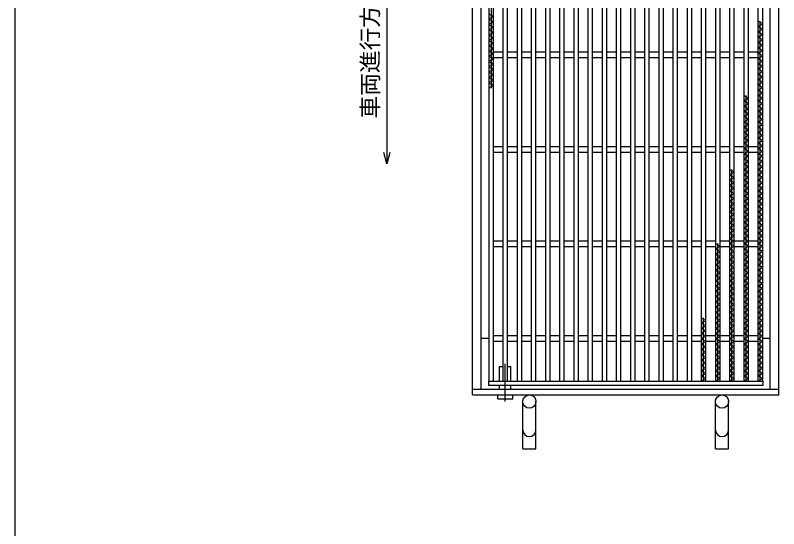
# Model space of a CAD drawing. Units: millimetres, scale not verified. Extents: x -1456 to 1389, y -1026 to 839.
# Drawn here: x -1379 to -571, y -383 to 160 of the extents above; entities that cross this region are included whole.
import ezdxf
from ezdxf.enums import TextEntityAlignment as Align

# ---------------------------------------------------------------- set-up
doc = ezdxf.new("R2010")
doc.units = ezdxf.units.MM
doc.header["$LTSCALE"] = 8
doc.linetypes.add('LONG_DASHED_DOTTED', pattern=[15.25, 12, -1.5, 0.25, -1.5])
for name, color, linetype, lineweight in [('0_2', 150, 'Continuous', 25), ('16', 3, 'Continuous', 25), ('19', 6, 'Continuous', 25), ('22', 4, 'Continuous', 25)]:
    doc.layers.add(name, color=color, linetype=linetype, lineweight=lineweight)
doc.styles.add('ベクトル', font='')
doc.styles.get('ベクトル').set_extended_font_data('ベクトル')

msp = doc.modelspace()

# ---------------------------------------------------------------- linework, layer by layer
at = {"layer": '0_2'}
msp.add_line((-1379.2, -921.2), (-1379.2, 838.8), dxfattribs=at)
at = {"layer": '16'}
for p, q in [((-878, 464), (-878, -227)), ((-875.5, 464), (-875.5, 83.2)), ((-873, -227), (-873, 464)), ((-863, 464), (-863, -227)), ((-858, -227), (-858, 464)), ((-848, 464), (-848, -227)), ((-843, -227), (-843, 464)), ((-833, 464), (-833, -227)), ((-828, -227), (-828, 464)), ((-818, 464), (-818, -227)), ((-813, -227), (-813, 464)), ((-803, 464), (-803, -227)), ((-798, -227), (-798, 464)), ((-788, 464), (-788, -227)), ((-783, -227), (-783, 464)), ((-773, 464), (-773, -227)), ((-768, -227), (-768, 464)), ((-758, 464), (-758, -227)), ((-753, -227), (-753, 464)), ((-743, 464), (-743, -227)), ((-738, -227), (-738, 464)), ((-728, 464), (-728, -227)), ((-723, -227), (-723, 464)), ((-713, 464), (-713, -227)), ((-708, -227), (-708, 464)), ((-698, 464), (-698, -227)), ((-693, -227), (-693, 464)), ((-683, 464), (-683, -227)), ((-678, -227), (-678, 464)), ((-668, 464), (-668, -227)), ((-663, -227), (-663, 464)), ((-653, 464), (-653, -227)), ((-648, -227), (-648, 464)), ((-638, 464), (-638, -227)), ((-633, -227), (-633, 464)), ((-623, 464), (-623, -227)), ((-618, -227), (-618, 464)), ((-608, 464), (-608, -227)), ((-603, -227), (-603, 464)), ((-593, 464), (-593, -227)), ((-588, -227), (-588, 464)), ((-878, 161.6), (-873, 158.8)), ((-873, 158.8), (-878, 156)), ((-878, 156), (-873, 153.2)), ((-588, 151), (-593, 153.8)), ((-590.5, -227), (-590.5, 153.8)), ((-873, 153.2), (-878, 150.4)), ((-878, 150.4), (-873, 147.6)), ((-873, 147.6), (-878, 144.8)), ((-593, 148.2), (-588, 151)), ((-588, 145.4), (-593, 148.2)), ((-878, 144.8), (-873, 142)), ((-873, 142), (-878, 139.2)), ((-878, 139.2), (-873, 136.4)), ((-593, 142.6), (-588, 145.4)), ((-588, 139.8), (-593, 142.6)), ((-593, 137), (-588, 139.8)), ((-873, 136.4), (-878, 133.6)), ((-878, 133.6), (-873, 130.8)), ((-873, 130.8), (-878, 128)), ((-588, 134.2), (-593, 137)), ((-593, 131.4), (-588, 134.2)), ((-588, 128.6), (-593, 131.4)), ((-878, 128), (-873, 125.2)), ((-873, 125.2), (-878, 122.4)), ((-878, 122.4), (-873, 119.6)), ((-873, 121.5), (-863, 121.5)), ((-858, 121.5), (-848, 121.5)), ((-843, 121.5), (-833, 121.5)), ((-828, 121.5), (-818, 121.5)), ((-813, 121.5), (-803, 121.5)), ((-798, 121.5), (-788, 121.5)), ((-783, 121.5), (-773, 121.5)), ((-768, 121.5), (-758, 121.5)), ((-753, 121.5), (-743, 121.5)), ((-738, 121.5), (-728, 121.5)), ((-723, 121.5), (-713, 121.5)), ((-708, 121.5), (-698, 121.5)), ((-693, 121.5), (-683, 121.5)), ((-678, 121.5), (-668, 121.5)), ((-663, 121.5), (-653, 121.5)), ((-648, 121.5), (-638, 121.5)), ((-633, 121.5), (-623, 121.5)), ((-618, 121.5), (-608, 121.5)), ((-603, 121.5), (-593, 121.5)), ((-593, 125.8), (-588, 128.6)), ((-588, 123), (-593, 125.8)), ((-593, 120.2), (-588, 123)), ((-873, 119.6), (-878, 116.8)), ((-878, 116.8), (-873, 114)), ((-873, 114), (-878, 111.2)), ((-873, 115.5), (-863, 115.5)), ((-858, 115.5), (-848, 115.5)), ((-843, 115.5), (-833, 115.5)), ((-828, 115.5), (-818, 115.5)), ((-813, 115.5), (-803, 115.5)), ((-798, 115.5), (-788, 115.5)), ((-783, 115.5), (-773, 115.5)), ((-768, 115.5), (-758, 115.5)), ((-753, 115.5), (-743, 115.5)), ((-738, 115.5), (-728, 115.5)), ((-723, 115.5), (-713, 115.5)), ((-708, 115.5), (-698, 115.5)), ((-693, 115.5), (-683, 115.5)), ((-678, 115.5), (-668, 115.5)), ((-663, 115.5), (-653, 115.5)), ((-648, 115.5), (-638, 115.5)), ((-633, 115.5), (-623, 115.5)), ((-618, 115.5), (-608, 115.5)), ((-603, 115.5), (-593, 115.5)), ((-588, 117.4), (-593, 120.2)), ((-593, 114.6), (-588, 117.4)), ((-588, 111.8), (-593, 114.6)), ((-878, 111.2), (-873, 108.4)), ((-873, 108.4), (-878, 105.6)), ((-878, 105.6), (-873, 102.8)), ((-593, 109), (-588, 111.8)), ((-588, 106.2), (-593, 109)), ((-593, 103.4), (-588, 106.2)), ((-873, 102.8), (-878, 100)), ((-878, 100), (-873, 97.2)), ((-873, 97.2), (-878, 94.4)), ((-588, 100.6), (-593, 103.4)), ((-593, 97.8), (-588, 100.6)), ((-588, 95), (-593, 97.8)), ((-878, 94.4), (-873, 91.6)), ((-873, 91.6), (-878, 88.8)), ((-593, 92.2), (-588, 95)), ((-588, 89.4), (-593, 92.2)), ((-593, 86.6), (-588, 89.4)), ((-878, 88.8), (-873, 86)), ((-873, 86), (-878, 83.2)), ((-588, 83.8), (-593, 86.6)), ((-593, 81), (-588, 83.8)), ((-588, 78.2), (-593, 81)), ((-603, 72.6), (-608, 75.4)), ((-605.5, -227), (-605.5, 75.4)), ((-593, 75.4), (-588, 78.2)), ((-588, 72.6), (-593, 75.4)), ((-608, 69.8), (-603, 72.6)), ((-603, 67), (-608, 69.8)), ((-608, 64.2), (-603, 67)), ((-593, 69.8), (-588, 72.6)), ((-588, 67), (-593, 69.8)), ((-593, 64.2), (-588, 67)), ((-603, 61.4), (-608, 64.2)), ((-608, 58.6), (-603, 61.4)), ((-603, 55.8), (-608, 58.6)), ((-588, 61.4), (-593, 64.2)), ((-593, 58.6), (-588, 61.4)), ((-588, 55.8), (-593, 58.6)), ((-608, 53), (-603, 55.8)), ((-603, 50.2), (-608, 53)), ((-608, 47.4), (-603, 50.2)), ((-593, 53), (-588, 55.8)), ((-588, 50.2), (-593, 53)), ((-593, 47.4), (-588, 50.2)), ((-603, 44.6), (-608, 47.4)), ((-608, 41.8), (-603, 44.6)), ((-603, 39), (-608, 41.8)), ((-588, 44.6), (-593, 47.4)), ((-593, 41.8), (-588, 44.6)), ((-588, 39), (-593, 41.8)), ((-608, 36.2), (-603, 39)), ((-603, 33.4), (-608, 36.2)), ((-608, 30.6), (-603, 33.4)), ((-593, 36.2), (-588, 39)), ((-588, 33.4), (-593, 36.2)), ((-593, 30.6), (-588, 33.4)), ((-603, 27.8), (-608, 30.6)), ((-608, 25), (-603, 27.8)), ((-603, 22.2), (-608, 25)), ((-588, 27.8), (-593, 30.6)), ((-593, 25), (-588, 27.8)), ((-588, 22.2), (-593, 25)), ((-873, 21.5), (-863, 21.5)), ((-858, 21.5), (-848, 21.5)), ((-843, 21.5), (-833, 21.5)), ((-828, 21.5), (-818, 21.5)), ((-813, 21.5), (-803, 21.5)), ((-798, 21.5), (-788, 21.5)), ((-783, 21.5), (-773, 21.5)), ((-768, 21.5), (-758, 21.5)), ((-753, 21.5), (-743, 21.5)), ((-738, 21.5), (-728, 21.5)), ((-723, 21.5), (-713, 21.5)), ((-708, 21.5), (-698, 21.5)), ((-693, 21.5), (-683, 21.5)), ((-678, 21.5), (-668, 21.5)), ((-663, 21.5), (-653, 21.5)), ((-648, 21.5), (-638, 21.5)), ((-633, 21.5), (-623, 21.5)), ((-618, 21.5), (-608, 21.5)), ((-608, 19.4), (-603, 22.2)), ((-603, 16.6), (-608, 19.4)), ((-608, 13.8), (-603, 16.6)), ((-603, 21.5), (-593, 21.5)), ((-593, 19.4), (-588, 22.2)), ((-588, 16.6), (-593, 19.4)), ((-593, 13.8), (-588, 16.6)), ((-873, 15.5), (-863, 15.5)), ((-858, 15.5), (-848, 15.5)), ((-843, 15.5), (-833, 15.5)), ((-828, 15.5), (-818, 15.5)), ((-813, 15.5), (-803, 15.5)), ((-798, 15.5), (-788, 15.5)), ((-783, 15.5), (-773, 15.5)), ((-768, 15.5), (-758, 15.5)), ((-753, 15.5), (-743, 15.5)), ((-738, 15.5), (-728, 15.5)), ((-723, 15.5), (-713, 15.5)), ((-708, 15.5), (-698, 15.5)), ((-693, 15.5), (-683, 15.5)), ((-678, 15.5), (-668, 15.5)), ((-663, 15.5), (-653, 15.5)), ((-648, 15.5), (-638, 15.5)), ((-633, 15.5), (-623, 15.5)), ((-618, 15.5), (-608, 15.5)), ((-603, 11), (-608, 13.8)), ((-608, 8.2), (-603, 11)), ((-603, 5.4), (-608, 8.2)), ((-603, 15.5), (-593, 15.5)), ((-588, 11), (-593, 13.8)), ((-593, 8.2), (-588, 11)), ((-588, 5.4), (-593, 8.2)), ((-608, 2.6), (-603, 5.4)), ((-603, -0.2), (-608, 2.6)), ((-593, 2.6), (-588, 5.4)), ((-588, -0.2), (-593, 2.6)), ((-618, -5.8), (-623, -3)), ((-623, -8.6), (-618, -5.8)), ((-620.5, -227), (-620.5, -3)), ((-608, -3), (-603, -0.2)), ((-603, -5.8), (-608, -3)), ((-608, -8.6), (-603, -5.8)), ((-593, -3), (-588, -0.2)), ((-588, -5.8), (-593, -3)), ((-593, -8.6), (-588, -5.8)), ((-618, -11.4), (-623, -8.6)), ((-623, -14.2), (-618, -11.4)), ((-618, -17), (-623, -14.2)), ((-603, -11.4), (-608, -8.6)), ((-608, -14.2), (-603, -11.4)), ((-603, -17), (-608, -14.2)), ((-588, -11.4), (-593, -8.6)), ((-593, -14.2), (-588, -11.4)), ((-588, -17), (-593, -14.2)), ((-623, -19.8), (-618, -17)), ((-618, -22.6), (-623, -19.8)), ((-623, -25.4), (-618, -22.6)), ((-608, -19.8), (-603, -17)), ((-603, -22.6), (-608, -19.8)), ((-608, -25.4), (-603, -22.6)), ((-593, -19.8), (-588, -17)), ((-588, -22.6), (-593, -19.8)), ((-593, -25.4), (-588, -22.6)), ((-618, -28.2), (-623, -25.4)), ((-623, -31), (-618, -28.2)), ((-618, -33.8), (-623, -31)), ((-603, -28.2), (-608, -25.4)), ((-608, -31), (-603, -28.2)), ((-603, -33.8), (-608, -31)), ((-588, -28.2), (-593, -25.4)), ((-593, -31), (-588, -28.2)), ((-588, -33.8), (-593, -31)), ((-623, -36.6), (-618, -33.8)), ((-618, -39.4), (-623, -36.6)), ((-623, -42.2), (-618, -39.4)), ((-608, -36.6), (-603, -33.8)), ((-603, -39.4), (-608, -36.6)), ((-608, -42.2), (-603, -39.4)), ((-593, -36.6), (-588, -33.8)), ((-588, -39.4), (-593, -36.6)), ((-593, -42.2), (-588, -39.4)), ((-618, -45), (-623, -42.2)), ((-623, -47.8), (-618, -45)), ((-618, -50.6), (-623, -47.8)), ((-603, -45), (-608, -42.2)), ((-608, -47.8), (-603, -45)), ((-603, -50.6), (-608, -47.8)), ((-588, -45), (-593, -42.2)), ((-593, -47.8), (-588, -45)), ((-588, -50.6), (-593, -47.8)), ((-623, -53.4), (-618, -50.6)), ((-618, -56.2), (-623, -53.4)), ((-623, -59), (-618, -56.2)), ((-608, -53.4), (-603, -50.6)), ((-603, -56.2), (-608, -53.4)), ((-608, -59), (-603, -56.2)), ((-593, -53.4), (-588, -50.6)), ((-588, -56.2), (-593, -53.4)), ((-593, -59), (-588, -56.2)), ((-618, -61.8), (-623, -59)), ((-623, -64.6), (-618, -61.8)), ((-618, -67.4), (-623, -64.6)), ((-603, -61.8), (-608, -59)), ((-608, -64.6), (-603, -61.8)), ((-603, -67.4), (-608, -64.6)), ((-588, -61.8), (-593, -59)), ((-593, -64.6), (-588, -61.8)), ((-588, -67.4), (-593, -64.6)), ((-623, -70.2), (-618, -67.4)), ((-618, -73), (-623, -70.2)), ((-608, -70.2), (-603, -67.4)), ((-603, -73), (-608, -70.2)), ((-593, -70.2), (-588, -67.4)), ((-588, -73), (-593, -70.2)), ((-873, -78.5), (-863, -78.5)), ((-858, -78.5), (-848, -78.5)), ((-843, -78.5), (-833, -78.5)), ((-828, -78.5), (-818, -78.5)), ((-813, -78.5), (-803, -78.5)), ((-798, -78.5), (-788, -78.5)), ((-783, -78.5), (-773, -78.5)), ((-768, -78.5), (-758, -78.5)), ((-753, -78.5), (-743, -78.5)), ((-738, -78.5), (-728, -78.5)), ((-723, -78.5), (-713, -78.5)), ((-708, -78.5), (-698, -78.5)), ((-693, -78.5), (-683, -78.5)), ((-678, -78.5), (-668, -78.5)), ((-663, -78.5), (-653, -78.5)), ((-648, -78.5), (-638, -78.5)), ((-633, -78.5), (-623, -78.5)), ((-623, -75.8), (-618, -73)), ((-618, -78.6), (-623, -75.8)), ((-623, -81.4), (-618, -78.6)), ((-618, -78.5), (-608, -78.5)), ((-608, -75.8), (-603, -73)), ((-603, -78.6), (-608, -75.8)), ((-608, -81.4), (-603, -78.6)), ((-603, -78.5), (-593, -78.5)), ((-593, -75.8), (-588, -73)), ((-588, -78.6), (-593, -75.8)), ((-593, -81.4), (-588, -78.6)), ((-873, -84.5), (-863, -84.5)), ((-858, -84.5), (-848, -84.5)), ((-843, -84.5), (-833, -84.5)), ((-828, -84.5), (-818, -84.5)), ((-813, -84.5), (-803, -84.5)), ((-798, -84.5), (-788, -84.5)), ((-783, -84.5), (-773, -84.5)), ((-768, -84.5), (-758, -84.5)), ((-753, -84.5), (-743, -84.5)), ((-738, -84.5), (-728, -84.5)), ((-723, -84.5), (-713, -84.5)), ((-708, -84.5), (-698, -84.5)), ((-693, -84.5), (-683, -84.5)), ((-678, -84.5), (-668, -84.5)), ((-663, -84.5), (-653, -84.5)), ((-648, -84.5), (-638, -84.5)), ((-633, -84.2), (-638, -81.4)), ((-638, -87), (-633, -84.2)), ((-633, -89.8), (-638, -87)), ((-635.5, -227), (-635.5, -81.4)), ((-633, -84.5), (-623, -84.5)), ((-618, -84.2), (-623, -81.4)), ((-623, -87), (-618, -84.2)), ((-618, -89.8), (-623, -87)), ((-618, -84.5), (-608, -84.5)), ((-603, -84.2), (-608, -81.4)), ((-608, -87), (-603, -84.2)), ((-603, -89.8), (-608, -87)), ((-603, -84.5), (-593, -84.5)), ((-588, -84.2), (-593, -81.4)), ((-593, -87), (-588, -84.2)), ((-588, -89.8), (-593, -87)), ((-638, -92.6), (-633, -89.8)), ((-633, -95.4), (-638, -92.6)), ((-638, -98.2), (-633, -95.4)), ((-623, -92.6), (-618, -89.8)), ((-618, -95.4), (-623, -92.6)), ((-623, -98.2), (-618, -95.4)), ((-608, -92.6), (-603, -89.8)), ((-603, -95.4), (-608, -92.6)), ((-608, -98.2), (-603, -95.4)), ((-593, -92.6), (-588, -89.8)), ((-588, -95.4), (-593, -92.6)), ((-593, -98.2), (-588, -95.4)), ((-633, -101), (-638, -98.2)), ((-638, -103.8), (-633, -101)), ((-633, -106.6), (-638, -103.8)), ((-618, -101), (-623, -98.2)), ((-623, -103.8), (-618, -101)), ((-618, -106.6), (-623, -103.8)), ((-603, -101), (-608, -98.2)), ((-608, -103.8), (-603, -101)), ((-603, -106.6), (-608, -103.8)), ((-588, -101), (-593, -98.2)), ((-593, -103.8), (-588, -101)), ((-588, -106.6), (-593, -103.8)), ((-638, -109.4), (-633, -106.6)), ((-633, -112.2), (-638, -109.4)), ((-638, -115), (-633, -112.2)), ((-623, -109.4), (-618, -106.6)), ((-618, -112.2), (-623, -109.4)), ((-623, -115), (-618, -112.2)), ((-608, -109.4), (-603, -106.6)), ((-603, -112.2), (-608, -109.4)), ((-608, -115), (-603, -112.2)), ((-593, -109.4), (-588, -106.6)), ((-588, -112.2), (-593, -109.4)), ((-593, -115), (-588, -112.2)), ((-633, -117.8), (-638, -115)), ((-638, -120.6), (-633, -117.8)), ((-633, -123.4), (-638, -120.6)), ((-618, -117.8), (-623, -115)), ((-623, -120.6), (-618, -117.8)), ((-618, -123.4), (-623, -120.6)), ((-603, -117.8), (-608, -115)), ((-608, -120.6), (-603, -117.8)), ((-603, -123.4), (-608, -120.6)), ((-588, -117.8), (-593, -115)), ((-593, -120.6), (-588, -117.8)), ((-588, -123.4), (-593, -120.6)), ((-638, -126.2), (-633, -123.4)), ((-633, -129), (-638, -126.2)), ((-638, -131.8), (-633, -129)), ((-623, -126.2), (-618, -123.4)), ((-618, -129), (-623, -126.2)), ((-623, -131.8), (-618, -129)), ((-608, -126.2), (-603, -123.4)), ((-603, -129), (-608, -126.2)), ((-608, -131.8), (-603, -129)), ((-593, -126.2), (-588, -123.4)), ((-588, -129), (-593, -126.2)), ((-593, -131.8), (-588, -129)), ((-633, -134.6), (-638, -131.8)), ((-638, -137.4), (-633, -134.6)), ((-618, -134.6), (-623, -131.8)), ((-623, -137.4), (-618, -134.6)), ((-603, -134.6), (-608, -131.8)), ((-608, -137.4), (-603, -134.6)), ((-588, -134.6), (-593, -131.8)), ((-593, -137.4), (-588, -134.6)), ((-633, -140.2), (-638, -137.4)), ((-638, -143), (-633, -140.2)), ((-633, -145.8), (-638, -143)), ((-618, -140.2), (-623, -137.4)), ((-623, -143), (-618, -140.2)), ((-618, -145.8), (-623, -143)), ((-603, -140.2), (-608, -137.4)), ((-608, -143), (-603, -140.2)), ((-603, -145.8), (-608, -143)), ((-588, -140.2), (-593, -137.4)), ((-593, -143), (-588, -140.2)), ((-588, -145.8), (-593, -143)), ((-638, -148.6), (-633, -145.8)), ((-633, -151.4), (-638, -148.6)), ((-638, -154.2), (-633, -151.4)), ((-623, -148.6), (-618, -145.8)), ((-618, -151.4), (-623, -148.6)), ((-623, -154.2), (-618, -151.4)), ((-608, -148.6), (-603, -145.8)), ((-603, -151.4), (-608, -148.6)), ((-608, -154.2), (-603, -151.4)), ((-593, -148.6), (-588, -145.8)), ((-588, -151.4), (-593, -148.6)), ((-593, -154.2), (-588, -151.4)), ((-648, -162.6), (-653, -159.8)), ((-650.5, -227), (-650.5, -159.8)), ((-633, -157), (-638, -154.2)), ((-638, -159.8), (-633, -157)), ((-633, -162.6), (-638, -159.8)), ((-618, -157), (-623, -154.2)), ((-623, -159.8), (-618, -157)), ((-618, -162.6), (-623, -159.8)), ((-603, -157), (-608, -154.2)), ((-608, -159.8), (-603, -157)), ((-603, -162.6), (-608, -159.8)), ((-588, -157), (-593, -154.2)), ((-593, -159.8), (-588, -157)), ((-588, -162.6), (-593, -159.8)), ((-653, -165.4), (-648, -162.6)), ((-648, -168.2), (-653, -165.4)), ((-653, -171), (-648, -168.2)), ((-638, -165.4), (-633, -162.6)), ((-633, -168.2), (-638, -165.4)), ((-638, -171), (-633, -168.2)), ((-623, -165.4), (-618, -162.6)), ((-618, -168.2), (-623, -165.4)), ((-623, -171), (-618, -168.2)), ((-608, -165.4), (-603, -162.6)), ((-603, -168.2), (-608, -165.4)), ((-608, -171), (-603, -168.2)), ((-593, -165.4), (-588, -162.6)), ((-588, -168.2), (-593, -165.4)), ((-593, -171), (-588, -168.2)), ((-648, -173.8), (-653, -171)), ((-653, -176.6), (-648, -173.8)), ((-648, -179.4), (-653, -176.6)), ((-633, -173.8), (-638, -171)), ((-638, -176.6), (-633, -173.8)), ((-633, -179.4), (-638, -176.6)), ((-618, -173.8), (-623, -171)), ((-623, -176.6), (-618, -173.8)), ((-618, -179.4), (-623, -176.6)), ((-603, -173.8), (-608, -171)), ((-608, -176.6), (-603, -173.8)), ((-603, -179.4), (-608, -176.6)), ((-588, -173.8), (-593, -171)), ((-593, -176.6), (-588, -173.8)), ((-588, -179.4), (-593, -176.6)), ((-873, -178.5), (-863, -178.5)), ((-873, -184.5), (-863, -184.5)), ((-858, -178.5), (-848, -178.5)), ((-858, -184.5), (-848, -184.5)), ((-843, -178.5), (-833, -178.5)), ((-843, -184.5), (-833, -184.5)), ((-828, -178.5), (-818, -178.5)), ((-828, -184.5), (-818, -184.5)), ((-813, -178.5), (-803, -178.5)), ((-813, -184.5), (-803, -184.5)), ((-798, -178.5), (-788, -178.5)), ((-798, -184.5), (-788, -184.5)), ((-783, -178.5), (-773, -178.5)), ((-783, -184.5), (-773, -184.5)), ((-768, -178.5), (-758, -178.5)), ((-768, -184.5), (-758, -184.5)), ((-753, -178.5), (-743, -178.5)), ((-753, -184.5), (-743, -184.5)), ((-738, -178.5), (-728, -178.5)), ((-738, -184.5), (-728, -184.5)), ((-723, -178.5), (-713, -178.5)), ((-723, -184.5), (-713, -184.5)), ((-708, -178.5), (-698, -178.5)), ((-708, -184.5), (-698, -184.5)), ((-693, -178.5), (-683, -178.5)), ((-693, -184.5), (-683, -184.5)), ((-678, -178.5), (-668, -178.5)), ((-678, -184.5), (-668, -184.5)), ((-663, -178.5), (-653, -178.5)), ((-663, -184.5), (-653, -184.5)), ((-653, -182.2), (-648, -179.4)), ((-648, -185), (-653, -182.2)), ((-653, -187.8), (-648, -185)), ((-648, -178.5), (-638, -178.5)), ((-648, -184.5), (-638, -184.5)), ((-638, -182.2), (-633, -179.4)), ((-633, -185), (-638, -182.2)), ((-638, -187.8), (-633, -185)), ((-633, -178.5), (-623, -178.5)), ((-633, -184.5), (-623, -184.5)), ((-623, -182.2), (-618, -179.4)), ((-618, -185), (-623, -182.2)), ((-623, -187.8), (-618, -185)), ((-618, -178.5), (-608, -178.5)), ((-618, -184.5), (-608, -184.5)), ((-608, -182.2), (-603, -179.4)), ((-603, -185), (-608, -182.2)), ((-608, -187.8), (-603, -185)), ((-603, -178.5), (-593, -178.5)), ((-603, -184.5), (-593, -184.5)), ((-593, -182.2), (-588, -179.4)), ((-588, -185), (-593, -182.2)), ((-593, -187.8), (-588, -185)), ((-648, -190.6), (-653, -187.8)), ((-653, -193.4), (-648, -190.6)), ((-648, -196.2), (-653, -193.4)), ((-633, -190.6), (-638, -187.8)), ((-638, -193.4), (-633, -190.6)), ((-633, -196.2), (-638, -193.4)), ((-618, -190.6), (-623, -187.8)), ((-623, -193.4), (-618, -190.6)), ((-618, -196.2), (-623, -193.4)), ((-603, -190.6), (-608, -187.8)), ((-608, -193.4), (-603, -190.6)), ((-603, -196.2), (-608, -193.4)), ((-588, -190.6), (-593, -187.8)), ((-593, -193.4), (-588, -190.6)), ((-588, -196.2), (-593, -193.4)), ((-653, -199), (-648, -196.2)), ((-648, -201.8), (-653, -199)), ((-653, -204.6), (-648, -201.8)), ((-638, -199), (-633, -196.2)), ((-633, -201.8), (-638, -199)), ((-638, -204.6), (-633, -201.8)), ((-623, -199), (-618, -196.2)), ((-618, -201.8), (-623, -199)), ((-623, -204.6), (-618, -201.8)), ((-608, -199), (-603, -196.2)), ((-603, -201.8), (-608, -199)), ((-608, -204.6), (-603, -201.8)), ((-593, -199), (-588, -196.2)), ((-588, -201.8), (-593, -199)), ((-593, -204.6), (-588, -201.8)), ((-648, -207.4), (-653, -204.6)), ((-653, -210.2), (-648, -207.4)), ((-633, -207.4), (-638, -204.6)), ((-638, -210.2), (-633, -207.4)), ((-618, -207.4), (-623, -204.6)), ((-623, -210.2), (-618, -207.4)), ((-603, -207.4), (-608, -204.6)), ((-608, -210.2), (-603, -207.4)), ((-588, -207.4), (-593, -204.6)), ((-593, -210.2), (-588, -207.4)), ((-648, -213), (-653, -210.2)), ((-653, -215.8), (-648, -213)), ((-648, -218.6), (-653, -215.8)), ((-633, -213), (-638, -210.2)), ((-638, -215.8), (-633, -213)), ((-633, -218.6), (-638, -215.8)), ((-618, -213), (-623, -210.2)), ((-623, -215.8), (-618, -213)), ((-618, -218.6), (-623, -215.8)), ((-603, -213), (-608, -210.2)), ((-608, -215.8), (-603, -213)), ((-603, -218.6), (-608, -215.8)), ((-588, -213), (-593, -210.2)), ((-593, -215.8), (-588, -213)), ((-588, -218.6), (-593, -215.8)), ((-653, -221.4), (-648, -218.6)), ((-648, -224.2), (-653, -221.4)), ((-653, -227), (-648, -224.2)), ((-638, -221.4), (-633, -218.6)), ((-633, -224.2), (-638, -221.4)), ((-638, -227), (-633, -224.2)), ((-623, -221.4), (-618, -218.6)), ((-618, -224.2), (-623, -221.4)), ((-623, -227), (-618, -224.2)), ((-608, -221.4), (-603, -218.6)), ((-603, -224.2), (-608, -221.4)), ((-608, -227), (-603, -224.2)), ((-593, -221.4), (-588, -218.6)), ((-588, -224.2), (-593, -221.4)), ((-593, -227), (-588, -224.2)), ((-878, -227), (-588, -227)), ((-878, -231.5), (-878, -227)), ((-878, -227), (-873, -227)), ((-588, -231.5), (-878, -231.5)), ((-863, -227), (-858, -227)), ((-848, -227), (-843, -227)), ((-833, -227), (-828, -227)), ((-818, -227), (-813, -227)), ((-803, -227), (-798, -227)), ((-788, -227), (-783, -227)), ((-773, -227), (-768, -227)), ((-758, -227), (-753, -227)), ((-743, -227), (-738, -227)), ((-728, -227), (-723, -227)), ((-713, -227), (-708, -227)), ((-698, -227), (-693, -227)), ((-683, -227), (-678, -227)), ((-668, -227), (-663, -227)), ((-653, -227), (-648, -227)), ((-638, -227), (-633, -227)), ((-623, -227), (-618, -227)), ((-608, -227), (-603, -227)), ((-593, -227), (-588, -227)), ((-588, -227), (-588, -231.5))]:
    msp.add_line(p, q, dxfattribs=at)
at = {"layer": '19'}
for p, q in [((-895, -241.5), (-895, 478.5)), ((-571, -241.5), (-571, 478.5)), ((-886, -235.5), (-886, 472.5)), ((-580, -235.5), (-580, 472.5)), ((-886, -181.5), (-878, -181.5)), ((-588, -181.5), (-580, -181.5)), ((-866.5, -227), (-866.5, -211.5)), ((-866.5, -211.5), (-863, -211.5)), ((-858, -211.5), (-854.5, -211.5)), ((-854.5, -227), (-854.5, -211.5)), ((-866.5, -235.5), (-866.5, -231.5)), ((-854.5, -235.5), (-854.5, -231.5)), ((-895, -235.5), (-571, -235.5)), ((-895, -241.5), (-571, -241.5)), ((-868.5, -245.5), (-868.5, -241.5)), ((-852.5, -245.5), (-852.5, -241.5)), ((-868.5, -245.5), (-852.5, -245.5)), ((-842, -298.5), (-842, -248.5)), ((-828, -298.5), (-828, -248.5)), ((-638, -298.5), (-638, -248.5)), ((-624, -298.5), (-624, -248.5)), ((-842, -298.5), (-828, -298.5)), ((-638, -298.5), (-624, -298.5))]:
    msp.add_line(p, q, dxfattribs=at)
at = {"layer": '19', "linetype": 'LONG_DASHED_DOTTED'}
msp.add_line((-860.5, -248.5), (-860.5, -208.5), dxfattribs=at)
at = {"layer": '19'}
for centre in [(-835, -248.5), (-631, -248.5)]:
    msp.add_circle(centre, 7, dxfattribs=at)
for centre in [(-835, -278.5), (-631, -278.5)]:
    msp.add_arc(centre, 7, 180, 0, dxfattribs=at)
at = {"layer": '22'}
for p, q in [((-986, 243), (-986, 3)), ((-986, 3), (-989.2, 15)), ((-982.8, 15), (-986, 3))]:
    msp.add_line(p, q, dxfattribs=at)

# ---------------------------------------------------------------- texts
at = {"layer": '22', "color": 2, "style": 'ベクトル'}
msp.add_text('車両進行方向', height=17.6, rotation=90, dxfattribs=at).set_placement((-1003.6, 51), align=Align.MIDDLE_LEFT)

doc.saveas('drawing.dxf')
